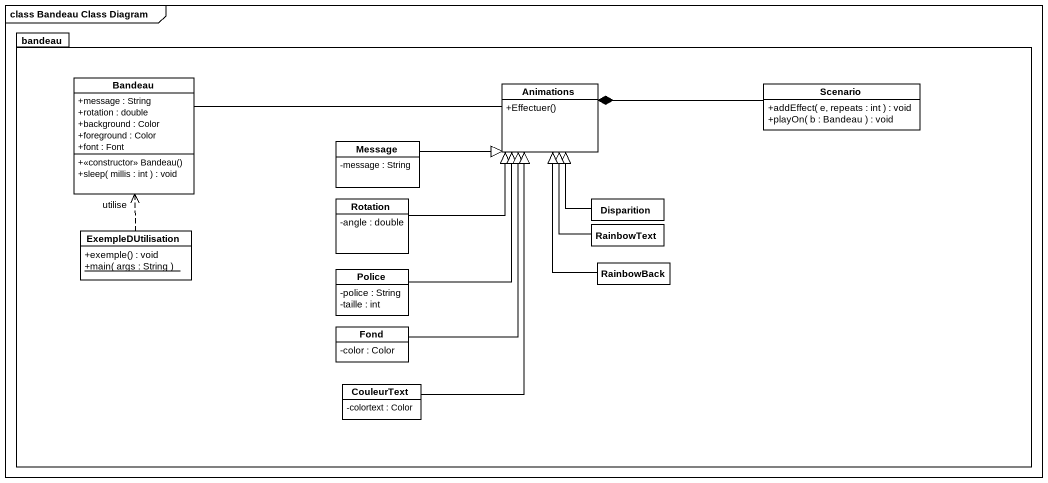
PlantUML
@startuml
mainframe class Bandeau Class Diagram
hide circle
hide empty members
skinparam classAttributeIconSize 0
package bandeau {
  class Bandeau {
    +message : String
    +rotation : double
    +background : Color
    +foreground : Color
    +font : Font
    +<<constructor>> Bandeau()
    +sleep( millis : int ) : void
  }
  class Animations {
    +Effectuer()
  }
  class Scenario {
    +addEffect( e, repeats : int ) : void
    +playOn( b : Bandeau ) : void
  }
  class Message {
    -message : String
  }
  class Rotation {
    -angle : double
  }
  class Disparition
  class ExempleDUtilisation {
    +exemple() : void
    {static} +main( args : String )
  }
  class RainbowText
  class RainbowBack
  class Police {
    -police : String
    -taille : int
  }
  class Fond {
    -color : Color
  }
  class CouleurText {
    -colortext : Color
  }
}
Animations -left- Bandeau
Animations *-right- Scenario
Message -right-|> Animations
Rotation -up-|> Animations
Disparition -up-|> Animations
ExempleDUtilisation .up.> Bandeau : utilise
RainbowText -up-|> Animations
RainbowBack -up-|> Animations
Police -up-|> Animations
Fond -up-|> Animations
CouleurText -up-|> Animations
@enduml
